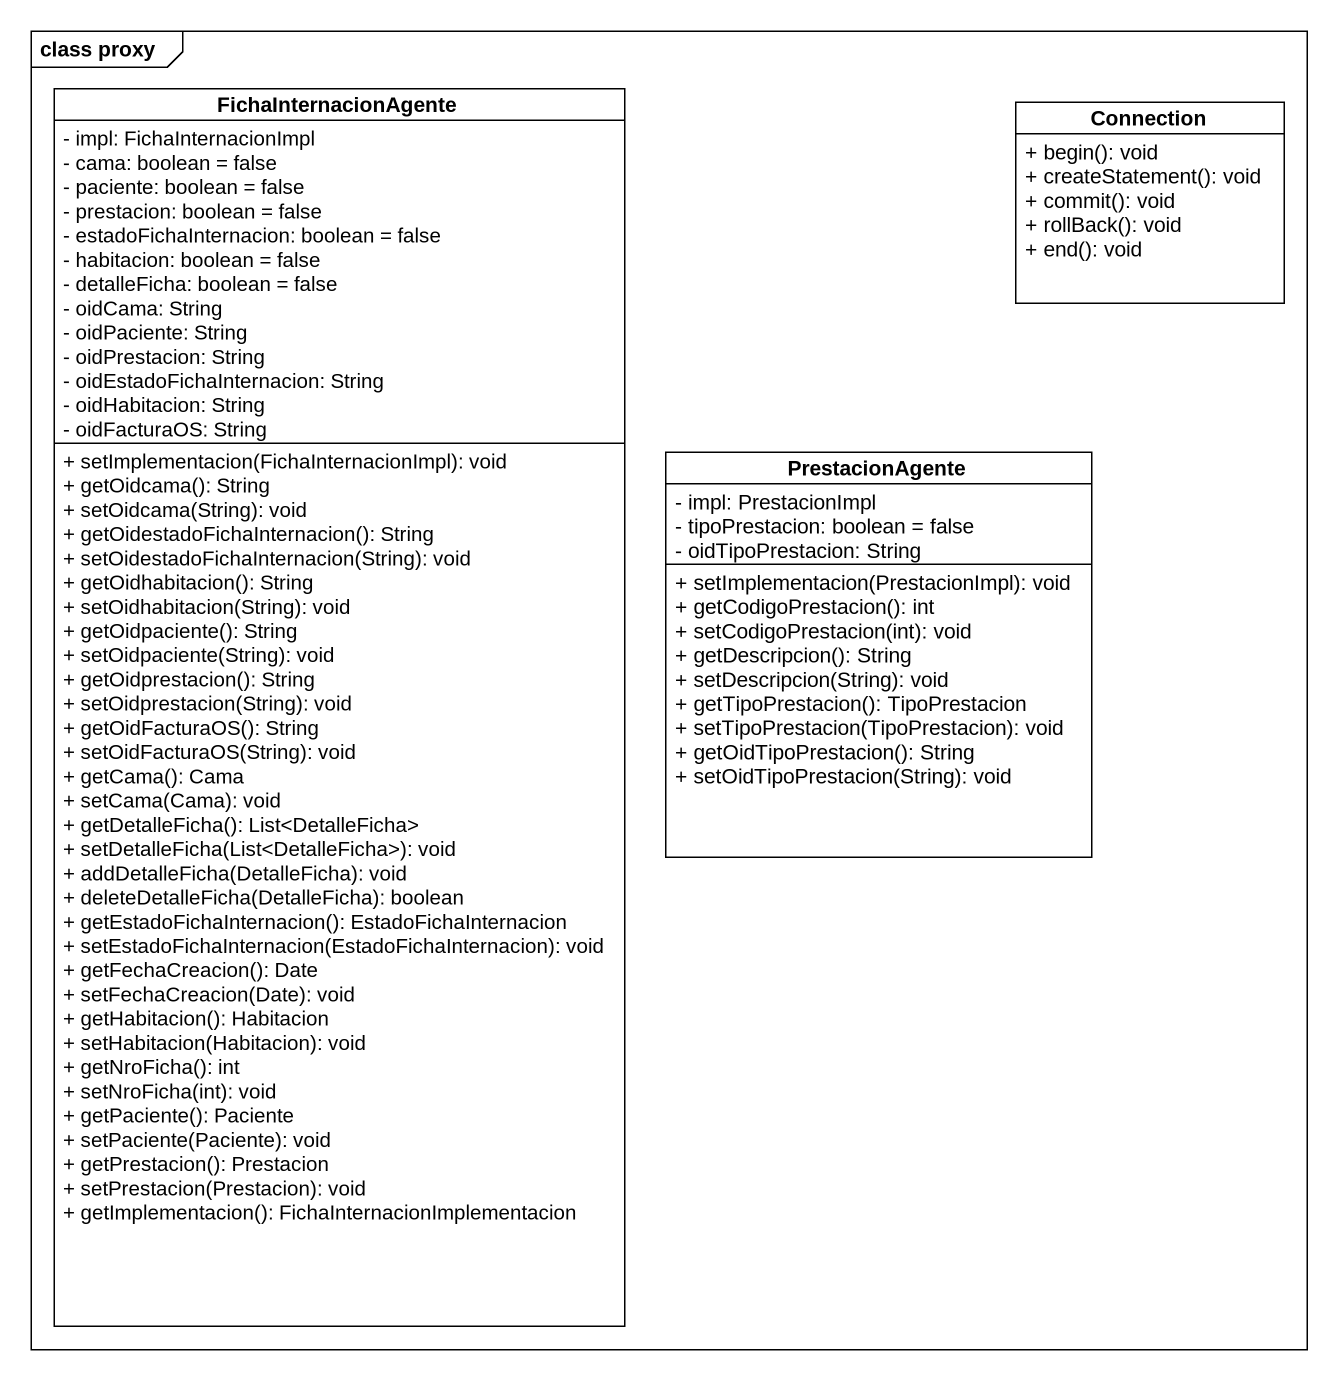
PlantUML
@startuml
mainframe class proxy
hide circle
hide empty members
skinparam classAttributeIconSize 0
class FichaInternacionAgente {
  - impl: FichaInternacionImpl
  - cama: boolean = false
  - paciente: boolean = false
  - prestacion: boolean = false
  - estadoFichaInternacion: boolean = false
  - habitacion: boolean = false
  - detalleFicha: boolean = false
  - oidCama: String
  - oidPaciente: String
  - oidPrestacion: String
  - oidEstadoFichaInternacion: String
  - oidHabitacion: String
  - oidFacturaOS: String
  + setImplementacion(FichaInternacionImpl): void
  + getOidcama(): String
  + setOidcama(String): void
  + getOidestadoFichaInternacion(): String
  + setOidestadoFichaInternacion(String): void
  + getOidhabitacion(): String
  + setOidhabitacion(String): void
  + getOidpaciente(): String
  + setOidpaciente(String): void
  + getOidprestacion(): String
  + setOidprestacion(String): void
  + getOidFacturaOS(): String
  + setOidFacturaOS(String): void
  + getCama(): Cama
  + setCama(Cama): void
  + getDetalleFicha(): List<DetalleFicha>
  + setDetalleFicha(List<DetalleFicha>): void
  + addDetalleFicha(DetalleFicha): void
  + deleteDetalleFicha(DetalleFicha): boolean
  + getEstadoFichaInternacion(): EstadoFichaInternacion
  + setEstadoFichaInternacion(EstadoFichaInternacion): void
  + getFechaCreacion(): Date
  + setFechaCreacion(Date): void
  + getHabitacion(): Habitacion
  + setHabitacion(Habitacion): void
  + getNroFicha(): int
  + setNroFicha(int): void
  + getPaciente(): Paciente
  + setPaciente(Paciente): void
  + getPrestacion(): Prestacion
  + setPrestacion(Prestacion): void
  + getImplementacion(): FichaInternacionImplementacion
}
class Connection {
  + begin(): void
  + createStatement(): void
  + commit(): void
  + rollBack(): void
  + end(): void
}
class PrestacionAgente {
  - impl: PrestacionImpl
  - tipoPrestacion: boolean = false
  - oidTipoPrestacion: String
  + setImplementacion(PrestacionImpl): void
  + getCodigoPrestacion(): int
  + setCodigoPrestacion(int): void
  + getDescripcion(): String
  + setDescripcion(String): void
  + getTipoPrestacion(): TipoPrestacion
  + setTipoPrestacion(TipoPrestacion): void
  + getOidTipoPrestacion(): String
  + setOidTipoPrestacion(String): void
}
@enduml
